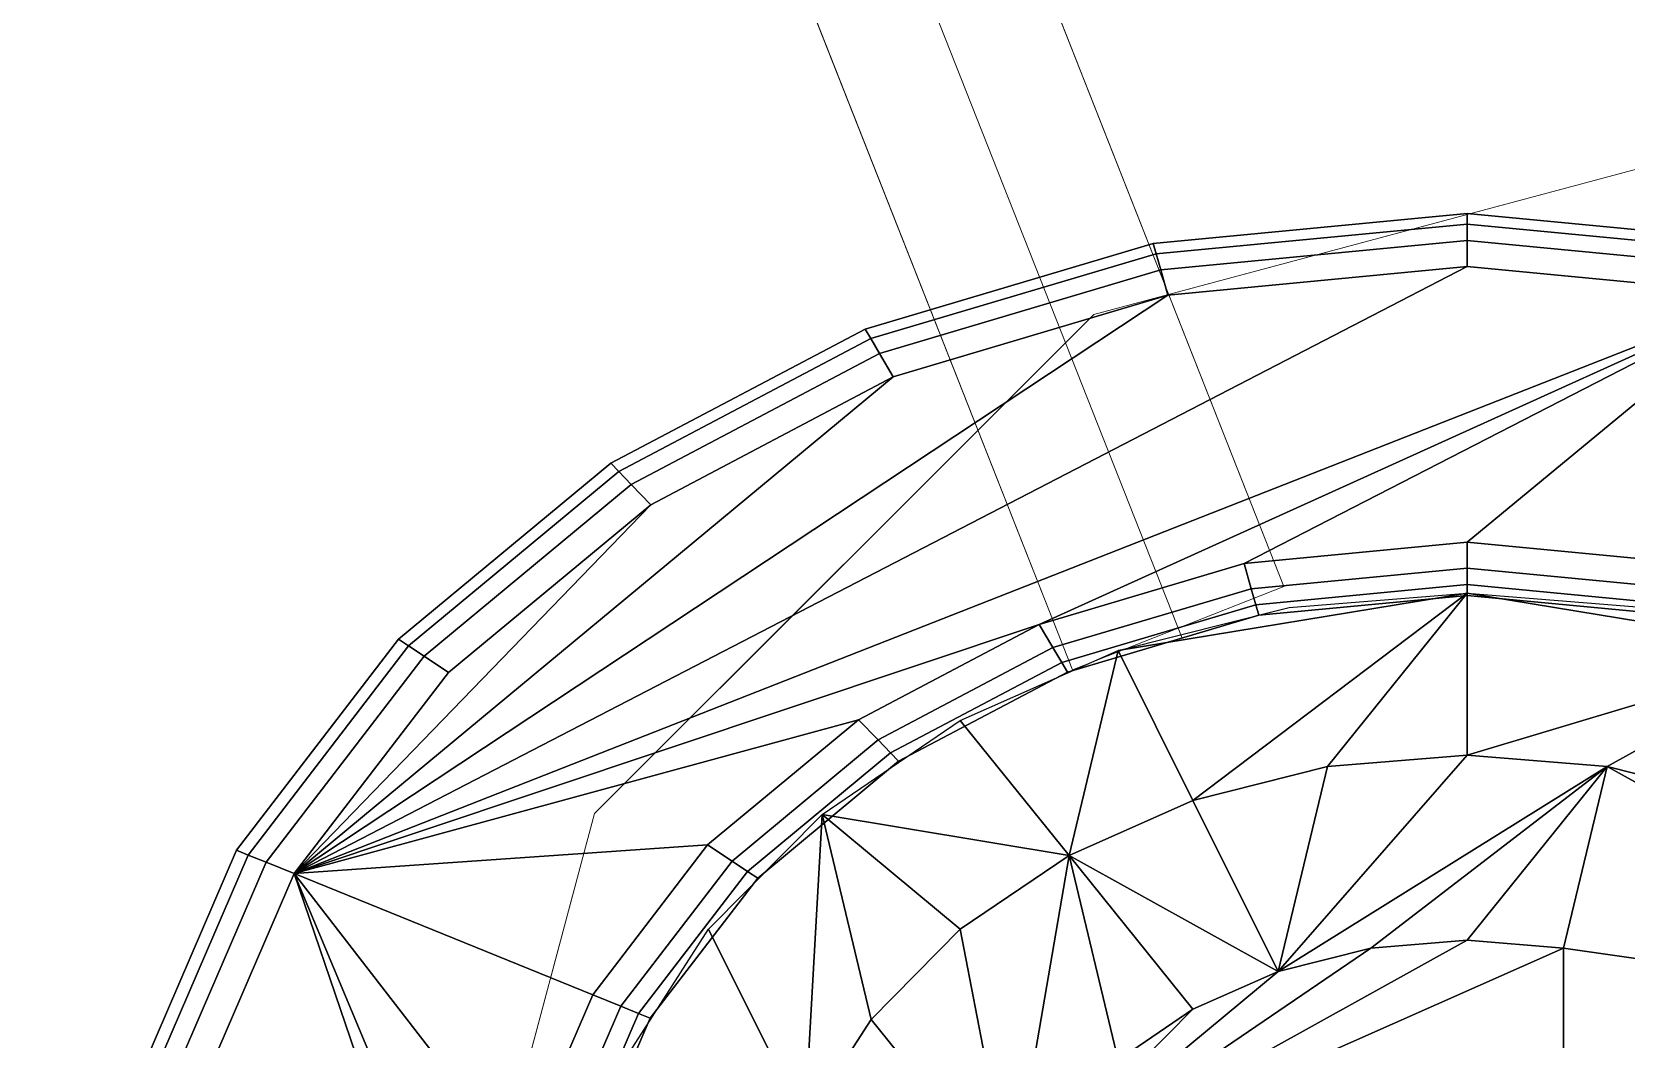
# Model space of a CAD drawing. Header units: inches. Extents: x 11 to 371, y 57 to 381.
# Drawn here: x 27.465 to 29.218, y 143.439 to 144.548 of the extents above; entities that cross this region are included whole.
import ezdxf

# ---------------------------------------------------------------- set-up
doc = ezdxf.new("R2010")
doc.units = ezdxf.units.IN
doc.header["$MEASUREMENT"] = 0
doc.layers.add('Equip', color=2, linetype='Continuous')
doc.layers.add('Stove', color=5, linetype='Continuous', lineweight=9)

# ---------------------------------------------------------------- blocks, each defined once
blk = doc.blocks.new('Range-Classic-D_83880-_3D_0')
blk.add_line((7.9431, -18.0032, 37.0625), (13.5, -15.8125, 37.0625))
for points in [[(-14.9375, 0, 2), (14.9375, 0, 2), (14.9375, -24.3125, 2), (-14.9375, -24.3125, 2)], [(-14.9375, 0, 35.5625), (-14.9375, -24.3125, 35.5625), (14.9375, -24.3125, 35.5625), (14.9375, 0, 35.5625)], [(7.9083, -17.8826, 36.5625), (7.9083, -17.8826, 37.0625), (13.5, -15.6781, 37.0625), (13.5, -15.6781, 36.5625)], [(13.5, -15.9469, 36.5625), (13.5, -15.9469, 37.0625), (8, -18.1151, 37.0625), (8, -18.1151, 36.5625)], [(8, -18.1151, 36.5625), (8, -18.1151, 37.0625), (7.9083, -17.8826, 37.0625), (7.9083, -17.8826, 36.5625)]]:
    blk.add_3dface(points)
for points, invisible_edges in [([(13.5, -15.9469, 36.5625), (8, -18.1151, 36.5625), (7.9083, -17.8826, 36.5625), (13.5, -15.6781, 36.5625)], 8), ([(7.9083, -17.8826, 37.0625), (8, -18.1151, 37.0625), (13.5, -15.9469, 37.0625), (13.5, -15.6781, 37.0625)], 4), ([(7.75, -17.3572, 36.4375), (8.299, -17.9062, 36.4375), (7, -18.6562, 36.4375), (7, -17.1562, 36.4375)], 2), ([(7, -18.6562, 36.5625), (8.299, -17.9062, 36.5625), (7.75, -17.3572, 36.5625), (7, -17.1562, 36.5625)], 1), ([(7.75, -17.3572, 35.3125), (8.299, -17.9062, 35.3125), (7, -18.6562, 35.3125), (7, -17.1562, 35.3125)], 2), ([(7, -18.6562, 35.5625), (8.299, -17.9062, 35.5625), (7.75, -17.3572, 35.5625), (7, -17.1562, 35.5625)], 1), ([(7.75, -17.3572, 35.3125), (8.299, -17.9062, 35.3125), (7, -18.6562, 35.3125), (7, -17.1562, 35.3125)], 2), ([(7, -18.6562, 36.4375), (8.299, -17.9062, 36.4375), (7.75, -17.3572, 36.4375), (7, -17.1562, 36.4375)], 1), ([(7.375, -17.2567, 36.5625), (7.75, -17.3572, 36.5625), (7.75, -17.3572, 36.4375), (7.375, -17.2567, 36.4375)], 10), ([(7.375, -17.2567, 35.5625), (7.75, -17.3572, 35.5625), (7.75, -17.3572, 35.3125), (7.375, -17.2567, 35.3125)], 10), ([(7.75, -17.3572, 36.4375), (7.4714, -17.2826, 35.3125), (7.375, -17.2567, 36.4375)], 3), ([(7.75, -17.3572, 36.4375), (7.75, -17.3572, 35.3125), (7.4714, -17.2826, 35.3125)], 13), ([(7.75, -17.3572, 36.5625), (8.0245, -17.6317, 36.5625), (8.0245, -17.6317, 36.4375), (7.75, -17.3572, 36.4375)], 10), ([(7.75, -17.3572, 35.5625), (8.0245, -17.6317, 35.5625), (8.0245, -17.6317, 35.3125), (7.75, -17.3572, 35.3125)], 10), ([(8.0245, -17.6317, 35.3125), (7.75, -17.3572, 35.3125), (7.75, -17.3572, 36.4375), (8.0245, -17.6317, 36.4375)], 10), ([(8.0245, -17.6317, 36.5625), (8.299, -17.9062, 36.5625), (8.299, -17.9062, 36.4375), (8.0245, -17.6317, 36.4375)], 10), ([(8.0245, -17.6317, 35.5625), (8.299, -17.9062, 35.5625), (8.299, -17.9062, 35.3125), (8.0245, -17.6317, 35.3125)], 10), ([(8.299, -17.9062, 35.3125), (8.0245, -17.6317, 35.3125), (8.0245, -17.6317, 36.4375), (8.299, -17.9062, 36.4375)], 10), ([(7, -18.6562, 36.4375), (8.299, -17.9062, 36.4375), (8.5, -18.6562, 36.4375), (8.299, -19.4062, 36.4375)], 9), ([(8.5, -18.6562, 36.5625), (8.299, -17.9062, 36.5625), (7, -18.6562, 36.5625), (8.299, -19.4062, 36.5625)], 6), ([(7, -18.6562, 35.3125), (8.299, -17.9062, 35.3125), (8.5, -18.6562, 35.3125), (8.299, -19.4062, 35.3125)], 9), ([(8.5, -18.6562, 35.5625), (8.299, -17.9062, 35.5625), (7, -18.6562, 35.5625), (8.299, -19.4062, 35.5625)], 6), ([(7, -18.6562, 35.3125), (8.299, -17.9062, 35.3125), (8.5, -18.6562, 35.3125), (8.299, -19.4062, 35.3125)], 9), ([(8.5, -18.6562, 36.4375), (8.299, -17.9062, 36.4375), (7, -18.6562, 36.4375), (8.299, -19.4062, 36.4375)], 6), ([(8.3995, -18.2812, 36.4375), (8.299, -17.9062, 36.4375), (8.299, -17.9062, 36.5625), (8.3995, -18.2812, 36.5625)], 10), ([(8.3995, -18.2812, 35.3125), (8.299, -17.9062, 35.3125), (8.299, -17.9062, 35.5625), (8.3995, -18.2812, 35.5625)], 10), ([(8.299, -17.9062, 36.4375), (8.3995, -18.2812, 36.4375), (8.3995, -18.2812, 35.3125), (8.299, -17.9062, 35.3125)], 10), ([(8.5, -18.6562, 36.4375), (8.3995, -18.2812, 36.4375), (8.3995, -18.2812, 36.5625), (8.5, -18.6562, 36.5625)], 10), ([(8.5, -18.6562, 35.3125), (8.3995, -18.2812, 35.3125), (8.3995, -18.2812, 35.5625), (8.5, -18.6562, 35.5625)], 10), ([(8.3995, -18.2812, 36.4375), (8.5, -18.6562, 36.4375), (8.5, -18.6562, 35.3125), (8.3995, -18.2812, 35.3125)], 10)]:
    blk.add_3dface(points, dxfattribs=dict(invisible_edges=invisible_edges))
blk = doc.blocks.new('Millennia 36 Wall Hood - Model MH3612S 1292842009')
mesh = blk.add_polyface()
corners = [(35.835, -25.46), (0.04, -25.46), (0.04, -22.2069), (35.1833, -22.2069), (35.1833, -0.41), (35.1803, 0), (35.835, 0), (35.835, -0.41)]
mesh.append_faces([[corners[k] for k in face] for face in [(0, 6, 7)]], dxfattribs={"vtx0": -1})
mesh.append_faces([[corners[k] for k in face] for face in [(0, 2, 3), (0, 3, 4), (0, 4, 5), (0, 5, 6)]], dxfattribs={"vtx0": -1, "vtx2": -1})
mesh.append_faces([[corners[k] for k in face] for face in [(0, 1, 2)]], dxfattribs={"vtx2": -1})
mesh = blk.add_polyface()
corners = [(35.835, -25.4662, 1.5838), (35.835, -11.9116, 11.9756), (0.04, -11.9116, 11.9756), (0.04, -25.4662, 1.5838)]
mesh.append_faces([[corners[k] for k in face] for face in [(0, 1, 2, 3)]])
mesh = blk.add_polyface()
corners = [(35.1033, -22.2069, 1.7497), (0.7717, -22.2069, 1.7497), (0.7717, -12.4139, 1.7497), (35.1033, -12.4139, 1.7497)]
mesh.append_faces([[corners[k] for k in face] for face in [(0, 1, 2, 3)]])
mesh = blk.add_polyface()
corners = [(26.9655, -16.904, 1.5832), (26.9687, -16.8902, 1.6353), (27.2857, -17.0036, 1.6353), (27.2794, -17.0164, 1.5832)]
mesh.append_faces([[corners[k] for k in face] for face in [(0, 1, 2, 3)]])
mesh = blk.add_polyface()
corners = [(27.2857, -17.0036, 1.6353), (26.9687, -16.8902, 1.6353), (26.9687, -16.8902, 1.7269), (27.2857, -17.0036, 1.7269)]
mesh.append_faces([[corners[k] for k in face] for face in [(0, 1, 2, 3)]])
mesh = blk.add_polyface()
corners = [(27.2794, -17.0164, 1.5832), (27.2698, -17.036, 1.5501), (26.9605, -16.9253, 1.5501), (26.9655, -16.904, 1.5832)]
mesh.append_faces([[corners[k] for k in face] for face in [(0, 1, 2, 3)]])
mesh = blk.add_polyface()
corners = [(27.2547, -17.0669, 1.5285), (27.5213, -17.2365, 1.5285), (27.7438, -17.4589, 1.5285), (27.9134, -17.7255, 1.5285), (28.0215, -18.0276, 1.5285), (28.0594, -18.3566, 1.5285), (28.0215, -18.6856, 1.5285), (27.9134, -18.9878, 1.5285), (27.7438, -19.2544, 1.5285), (27.5213, -19.4768, 1.5285), (27.2547, -19.6464, 1.5285), (26.9526, -19.7545, 1.5285), (26.6236, -19.7924, 1.5285), (26.2946, -19.7545, 1.5285), (25.9925, -19.6464, 1.5285), (25.7258, -19.4768, 1.5285), (25.5034, -19.2544, 1.5285), (25.3338, -18.9878, 1.5285), (25.2257, -18.6856, 1.5285), (25.1878, -18.3566, 1.5285), (25.2257, -18.0276, 1.5285), (25.3338, -17.7255, 1.5285), (25.5034, -17.4589, 1.5285), (25.7259, -17.2365, 1.5285), (25.9543, -17.5215, 1.5285), (25.7885, -17.6874, 1.5285), (25.6621, -17.8861, 1.5285), (25.5814, -18.1114, 1.5285), (25.5531, -18.3566, 1.5285), (25.5814, -18.6019, 1.5285), (25.6621, -18.8272, 1.5285), (25.7885, -19.0259, 1.5285), (25.9543, -19.1917, 1.5285), (26.1531, -19.3182, 1.5285), (26.3783, -19.3988, 1.5285), (26.6236, -19.4271, 1.5285), (26.8689, -19.3988, 1.5285), (27.0941, -19.3182, 1.5285), (27.2929, -19.1917, 1.5285), (27.4587, -19.0259, 1.5285), (27.5851, -18.8272, 1.5285), (27.6657, -18.6019, 1.5285), (27.6941, -18.3566, 1.5285), (27.6657, -18.1114, 1.5285), (27.5851, -17.8861, 1.5285), (27.4587, -17.6874, 1.5285), (27.2929, -17.5215, 1.5285), (27.0941, -17.3951, 1.5285), (26.8689, -17.3145, 1.5285), (26.6236, -17.2862, 1.5285), (26.3783, -17.3145, 1.5285), (26.1531, -17.3951, 1.5285), (25.9543, -17.5215, 1.5285), (25.7259, -17.2365, 1.5285), (25.9925, -17.0669, 1.5285), (26.2946, -16.9588, 1.5285), (26.6236, -16.9208, 1.5285), (26.9526, -16.9588, 1.5285)]
mesh.append_faces([[corners[k] for k in face] for face in [(18, 23, 27), (12, 18, 32), (6, 12, 38), (0, 6, 44)]], dxfattribs={"vtx0": -1, "vtx1": -1, "vtx2": -1})
mesh.append_faces([[corners[k] for k in face] for face in [(0, 2, 3), (0, 3, 4), (0, 4, 5), (0, 5, 6), (6, 8, 9), (6, 9, 10), (6, 10, 11), (6, 11, 12), (12, 14, 15), (12, 15, 16), (12, 16, 17), (12, 17, 18), (18, 20, 21), (18, 21, 22), (18, 22, 23), (23, 24, 25), (23, 25, 26), (23, 26, 27), (51, 53, 54), (51, 54, 55), (51, 55, 56), (51, 56, 57), (18, 27, 28), (18, 28, 29), (18, 29, 30), (18, 30, 31), (18, 31, 32), (50, 57, 0), (12, 32, 33), (12, 33, 34), (12, 34, 35), (12, 35, 36), (12, 36, 37), (12, 37, 38), (6, 38, 39), (6, 39, 40), (6, 40, 41), (6, 41, 42), (6, 42, 43), (6, 43, 44), (0, 44, 45), (0, 45, 46), (0, 46, 47), (0, 47, 48)]], dxfattribs={"vtx0": -1, "vtx2": -1})
mesh.append_faces([[corners[k] for k in face] for face in [(51, 52, 53), (50, 51, 57), (49, 50, 0), (48, 49, 0)]], dxfattribs={"vtx1": -1, "vtx2": -1})
mesh.append_faces([[corners[k] for k in face] for face in [(0, 1, 2), (6, 7, 8), (12, 13, 14), (18, 19, 20)]], dxfattribs={"vtx2": -1})
mesh = blk.add_polyface()
corners = [(26.9526, -16.9588, 1.5285), (26.9605, -16.9253, 1.5501), (27.2698, -17.036, 1.5501), (27.2547, -17.0669, 1.5285)]
mesh.append_faces([[corners[k] for k in face] for face in [(0, 1, 2, 3)]])
mesh = blk.add_polyface()
corners = [(27.2698, -17.036, 1.5501), (27.2794, -17.0164, 1.5832), (27.5565, -17.1926, 1.5832), (27.5428, -17.2097, 1.5501)]
mesh.append_faces([[corners[k] for k in face] for face in [(0, 1, 2, 3)]])
mesh = blk.add_polyface()
corners = [(27.5654, -17.1815, 1.6353), (27.5565, -17.1926, 1.5832), (27.2794, -17.0164, 1.5832), (27.2857, -17.0036, 1.6353)]
mesh.append_faces([[corners[k] for k in face] for face in [(0, 1, 2, 3)]])
mesh = blk.add_polyface()
corners = [(27.5654, -17.1815, 1.6353), (27.2857, -17.0036, 1.6353), (27.2857, -17.0036, 1.7269), (27.5654, -17.1815, 1.7269)]
mesh.append_faces([[corners[k] for k in face] for face in [(0, 1, 2, 3)]])
mesh = blk.add_polyface()
corners = [(27.5428, -17.2097, 1.5501), (27.5213, -17.2365, 1.5285), (27.2547, -17.0669, 1.5285), (27.2698, -17.036, 1.5501)]
mesh.append_faces([[corners[k] for k in face] for face in [(0, 1, 2, 3)]])
mesh = blk.add_polyface()
corners = [(27.5428, -17.2097, 1.5501), (27.5565, -17.1926, 1.5832), (27.7876, -17.4237, 1.5832), (27.7706, -17.4374, 1.5501)]
mesh.append_faces([[corners[k] for k in face] for face in [(0, 1, 2, 3)]])
mesh = blk.add_polyface()
corners = [(27.7987, -17.4149, 1.6353), (27.7876, -17.4237, 1.5832), (27.5565, -17.1926, 1.5832), (27.5654, -17.1815, 1.6353)]
mesh.append_faces([[corners[k] for k in face] for face in [(0, 1, 2, 3)]])
mesh = blk.add_polyface()
corners = [(27.7987, -17.4149, 1.6353), (27.5654, -17.1815, 1.6353), (27.5654, -17.1815, 1.7269), (27.7987, -17.4149, 1.7269)]
mesh.append_faces([[corners[k] for k in face] for face in [(0, 1, 2, 3)]])
mesh = blk.add_polyface()
corners = [(27.7706, -17.4374, 1.5501), (27.7438, -17.4589, 1.5285), (27.5213, -17.2365, 1.5285), (27.5428, -17.2097, 1.5501)]
mesh.append_faces([[corners[k] for k in face] for face in [(0, 1, 2, 3)]])
mesh = blk.add_polyface()
corners = [(26.861, -17.3479, 1.5501), (26.8689, -17.3145, 1.5285), (27.0941, -17.3951, 1.5285), (27.079, -17.426, 1.5501)]
mesh.append_faces([[corners[k] for k in face] for face in [(0, 1, 2, 3)]])
mesh = blk.add_polyface()
corners = [(27.079, -17.426, 1.5501), (27.0694, -17.4456, 1.5832), (26.856, -17.3692, 1.5832), (26.861, -17.3479, 1.5501)]
mesh.append_faces([[corners[k] for k in face] for face in [(0, 1, 2, 3)]])
mesh = blk.add_polyface()
corners = [(27.0694, -17.4456, 1.5832), (27.0631, -17.4584, 1.6353), (26.8527, -17.3831, 1.6353), (26.856, -17.3692, 1.5832)]
mesh.append_faces([[corners[k] for k in face] for face in [(0, 1, 2, 3)]])
mesh = blk.add_polyface()
corners = [(26.8527, -17.3831, 1.6353), (27.0631, -17.4584, 1.6353), (27.0631, -17.4584, 1.7269), (26.8527, -17.3831, 1.7269)]
mesh.append_faces([[corners[k] for k in face] for face in [(0, 1, 2, 3)]])
mesh = blk.add_polyface()
corners = [(27.079, -17.426, 1.5501), (27.0941, -17.3951, 1.5285), (27.2929, -17.5215, 1.5285), (27.2714, -17.5483, 1.5501)]
mesh.append_faces([[corners[k] for k in face] for face in [(0, 1, 2, 3)]])
mesh = blk.add_polyface()
corners = [(27.7876, -17.4237, 1.5832), (27.7987, -17.4149, 1.6353), (27.9766, -17.6945, 1.6353), (27.9639, -17.7008, 1.5832)]
mesh.append_faces([[corners[k] for k in face] for face in [(0, 1, 2, 3)]])
mesh = blk.add_polyface()
corners = [(27.9766, -17.6945, 1.6353), (27.7987, -17.4149, 1.6353), (27.7987, -17.4149, 1.7269), (27.9766, -17.6945, 1.7269)]
mesh.append_faces([[corners[k] for k in face] for face in [(0, 1, 2, 3)]])
mesh = blk.add_polyface()
corners = [(26.9252, -17.6285, 1.5768), (27.0075, -17.4299, 1.6306), (27.1809, -17.5226, 1.6306), (27.3329, -17.6473, 1.6306), (27.1809, -17.7993, 1.5768), (27.0615, -17.7013, 1.5768)]
mesh.append_faces([[corners[k] for k in face] for face in [(0, 2, 3), (3, 5, 0)]], dxfattribs={"vtx0": -1, "vtx2": -1})
mesh.append_faces([[corners[k] for k in face] for face in [(0, 1, 2), (3, 4, 5)]], dxfattribs={"vtx2": -1})
mesh = blk.add_polyface()
corners = [(27.2714, -17.5483, 1.5501), (27.2577, -17.5654, 1.5832), (27.0694, -17.4456, 1.5832), (27.079, -17.426, 1.5501)]
mesh.append_faces([[corners[k] for k in face] for face in [(0, 1, 2, 3)]])
mesh = blk.add_polyface()
corners = [(27.9442, -17.7104, 1.5501), (27.9134, -17.7255, 1.5285), (27.7438, -17.4589, 1.5285), (27.7706, -17.4374, 1.5501)]
mesh.append_faces([[corners[k] for k in face] for face in [(0, 1, 2, 3)]])
mesh = blk.add_polyface()
corners = [(27.9639, -17.7008, 1.5832), (27.9442, -17.7104, 1.5501), (27.7706, -17.4374, 1.5501), (27.7876, -17.4237, 1.5832)]
mesh.append_faces([[corners[k] for k in face] for face in [(0, 1, 2, 3)]])
mesh = blk.add_polyface()
corners = [(27.0631, -17.4584, 1.6353), (27.0694, -17.4456, 1.5832), (27.2577, -17.5654, 1.5832), (27.2488, -17.5765, 1.6353)]
mesh.append_faces([[corners[k] for k in face] for face in [(0, 1, 2, 3)]])
mesh = blk.add_polyface()
corners = [(27.2488, -17.5765, 1.7269), (27.0631, -17.4584, 1.7269), (27.0631, -17.4584, 1.6353), (27.2488, -17.5765, 1.6353)]
mesh.append_faces([[corners[k] for k in face] for face in [(0, 1, 2, 3)]])
mesh = blk.add_polyface()
corners = [(27.2714, -17.5483, 1.5501), (27.2929, -17.5215, 1.5285), (27.4587, -17.6874, 1.5285), (27.4319, -17.7088, 1.5501)]
mesh.append_faces([[corners[k] for k in face] for face in [(0, 1, 2, 3)]])
mesh = blk.add_polyface()
corners = [(27.2577, -17.5654, 1.5832), (27.2714, -17.5483, 1.5501), (27.4319, -17.7088, 1.5501), (27.4148, -17.7225, 1.5832)]
mesh.append_faces([[corners[k] for k in face] for face in [(0, 1, 2, 3)]])
mesh = blk.add_polyface()
corners = [(27.4148, -17.7225, 1.5832), (27.4037, -17.7314, 1.6353), (27.2488, -17.5765, 1.6353), (27.2577, -17.5654, 1.5832)]
mesh.append_faces([[corners[k] for k in face] for face in [(0, 1, 2, 3)]])
mesh = blk.add_polyface()
corners = [(27.4037, -17.7314, 1.7269), (27.2488, -17.5765, 1.7269), (27.2488, -17.5765, 1.6353), (27.4037, -17.7314, 1.6353)]
mesh.append_faces([[corners[k] for k in face] for face in [(0, 1, 2, 3)]])
mesh = blk.add_polyface()
corners = [(26.8313, -17.8551, 1.5368), (26.9252, -17.6285, 1.5768), (27.0615, -17.7013, 1.5768), (27.1809, -17.7993, 1.5768), (27.2789, -17.9188, 1.5768), (27.075, -18.055, 1.5368), (27.0075, -17.9728, 1.5368)]
mesh.append_faces([[corners[k] for k in face] for face in [(0, 2, 3), (0, 3, 4), (4, 6, 0)]], dxfattribs={"vtx0": -1, "vtx2": -1})
mesh.append_faces([[corners[k] for k in face] for face in [(0, 1, 2), (4, 5, 6)]], dxfattribs={"vtx2": -1})
mesh = blk.add_polyface()
corners = [(27.2789, -17.9188, 1.5768), (27.1809, -17.7993, 1.5768), (27.3329, -17.6473, 1.6306), (27.4577, -17.7993, 1.6306), (27.5504, -17.9728, 1.6306), (27.3518, -18.055, 1.5768)]
mesh.append_faces([[corners[k] for k in face] for face in [(0, 4, 5)]], dxfattribs={"vtx0": -1})
mesh.append_faces([[corners[k] for k in face] for face in [(0, 2, 3), (0, 3, 4)]], dxfattribs={"vtx0": -1, "vtx2": -1})
mesh.append_faces([[corners[k] for k in face] for face in [(0, 1, 2)]], dxfattribs={"vtx2": -1})
mesh = blk.add_polyface()
corners = [(27.5851, -17.8861, 1.5285), (27.5543, -17.9012, 1.5501), (27.4319, -17.7088, 1.5501), (27.4587, -17.6874, 1.5285)]
mesh.append_faces([[corners[k] for k in face] for face in [(0, 1, 2, 3)]])
mesh = blk.add_polyface()
corners = [(28.0762, -18.0148, 1.5832), (28.0549, -18.0198, 1.5501), (27.9442, -17.7104, 1.5501), (27.9639, -17.7008, 1.5832)]
mesh.append_faces([[corners[k] for k in face] for face in [(0, 1, 2, 3)]])
mesh = blk.add_polyface()
corners = [(28.0901, -18.0115, 1.6353), (28.0762, -18.0148, 1.5832), (27.9639, -17.7008, 1.5832), (27.9766, -17.6945, 1.6353)]
mesh.append_faces([[corners[k] for k in face] for face in [(0, 1, 2, 3)]])
mesh = blk.add_polyface()
corners = [(28.0901, -18.0115, 1.6353), (27.9766, -17.6945, 1.6353), (27.9766, -17.6945, 1.7269), (28.0901, -18.0115, 1.7269)]
mesh.append_faces([[corners[k] for k in face] for face in [(0, 1, 2, 3)]])
mesh = blk.add_polyface()
corners = [(27.4148, -17.7225, 1.5832), (27.4319, -17.7088, 1.5501), (27.5543, -17.9012, 1.5501), (27.5346, -17.9108, 1.5832)]
mesh.append_faces([[corners[k] for k in face] for face in [(0, 1, 2, 3)]])
mesh = blk.add_polyface()
corners = [(27.9134, -17.7255, 1.5285), (27.9442, -17.7104, 1.5501), (28.0549, -18.0198, 1.5501), (28.0215, -18.0276, 1.5285)]
mesh.append_faces([[corners[k] for k in face] for face in [(0, 1, 2, 3)]])
mesh = blk.add_polyface()
corners = [(27.5346, -17.9108, 1.5832), (27.5219, -17.9171, 1.6353), (27.4037, -17.7314, 1.6353), (27.4148, -17.7225, 1.5832)]
mesh.append_faces([[corners[k] for k in face] for face in [(0, 1, 2, 3)]])
mesh = blk.add_polyface()
corners = [(27.5219, -17.9171, 1.7269), (27.4037, -17.7314, 1.7269), (27.4037, -17.7314, 1.6353), (27.5219, -17.9171, 1.6353)]
mesh.append_faces([[corners[k] for k in face] for face in [(0, 1, 2, 3)]])
mesh = blk.add_polyface()
corners = [(26.8313, -17.8551, 1.5368), (27.0075, -17.9728, 1.5368), (27.075, -18.055, 1.5368), (27.1252, -18.1489, 1.5368), (27.1561, -18.2507, 1.5368), (27.1665, -18.3566, 1.5368), (27.1561, -18.4625, 1.5368), (26.8793, -18.4625, 1.5122), (26.6236, -18.3566, 1.5039), (26.4698, -18.1265, 1.5122), (26.5177, -18.1009, 1.5122), (26.5696, -18.0852, 1.5122), (26.6236, -17.8137, 1.5368), (26.6236, -18.0799, 1.5122), (26.6776, -18.0852, 1.5122), (26.7295, -17.8242, 1.5368)]
mesh.append_faces([[corners[k] for k in face] for face in [(14, 0, 8), (14, 8, 11)]], dxfattribs={"vtx0": -1, "vtx1": -1, "vtx2": -1})
mesh.append_faces([[corners[k] for k in face] for face in [(0, 2, 3), (0, 3, 4), (0, 4, 5), (0, 5, 6), (0, 6, 7), (0, 7, 8), (8, 10, 11), (11, 13, 14)]], dxfattribs={"vtx0": -1, "vtx2": -1})
mesh.append_faces([[corners[k] for k in face] for face in [(0, 1, 2), (8, 9, 10), (11, 12, 13), (14, 15, 0)]], dxfattribs={"vtx2": -1})
mesh = blk.add_polyface()
corners = [(27.5543, -17.9012, 1.5501), (27.5851, -17.8861, 1.5285), (27.6657, -18.1114, 1.5285), (27.6323, -18.1192, 1.5501)]
mesh.append_faces([[corners[k] for k in face] for face in [(0, 1, 2, 3)]])
mesh = blk.add_polyface()
corners = [(27.5219, -17.9171, 1.6353), (27.5346, -17.9108, 1.5832), (27.611, -18.1242, 1.5832), (27.5972, -18.1275, 1.6353)]
mesh.append_faces([[corners[k] for k in face] for face in [(0, 1, 2, 3)]])
mesh = blk.add_polyface()
corners = [(27.5346, -17.9108, 1.5832), (27.5543, -17.9012, 1.5501), (27.6323, -18.1192, 1.5501), (27.611, -18.1242, 1.5832)]
mesh.append_faces([[corners[k] for k in face] for face in [(0, 1, 2, 3)]])
mesh = blk.add_polyface()
corners = [(27.1252, -18.1489, 1.5368), (27.075, -18.055, 1.5368), (27.2789, -17.9188, 1.5768), (27.3518, -18.055, 1.5768), (27.3966, -18.2029, 1.5768), (27.4118, -18.3566, 1.5768), (27.3966, -18.5104, 1.5768), (27.1561, -18.4625, 1.5368), (27.1665, -18.3566, 1.5368), (27.1561, -18.2507, 1.5368)]
mesh.append_faces([[corners[k] for k in face] for face in [(0, 2, 3), (0, 3, 4), (0, 4, 5), (0, 5, 6), (6, 8, 9), (6, 9, 0)]], dxfattribs={"vtx0": -1, "vtx2": -1})
mesh.append_faces([[corners[k] for k in face] for face in [(0, 1, 2), (6, 7, 8)]], dxfattribs={"vtx2": -1})
mesh = blk.add_polyface()
corners = [(27.5219, -17.9171, 1.6353), (27.5972, -18.1275, 1.6353), (27.5972, -18.1275, 1.7269), (27.5219, -17.9171, 1.7269)]
mesh.append_faces([[corners[k] for k in face] for face in [(0, 1, 2, 3)]])
mesh = blk.add_polyface()
corners = [(27.6267, -18.3566, 1.6306), (27.4118, -18.3566, 1.5768), (27.3966, -18.2029, 1.5768), (27.3518, -18.055, 1.5768), (27.5504, -17.9728, 1.6306), (27.6075, -18.1609, 1.6306)]
mesh.append_faces([[corners[k] for k in face] for face in [(0, 4, 5)]], dxfattribs={"vtx0": -1})
mesh.append_faces([[corners[k] for k in face] for face in [(0, 2, 3), (0, 3, 4)]], dxfattribs={"vtx0": -1, "vtx2": -1})
mesh.append_faces([[corners[k] for k in face] for face in [(0, 1, 2)]], dxfattribs={"vtx2": -1})
mesh = blk.add_polyface()
corners = [(28.1156, -18.3566, 1.5832), (28.0938, -18.3566, 1.5501), (28.0549, -18.0198, 1.5501), (28.0762, -18.0148, 1.5832)]
mesh.append_faces([[corners[k] for k in face] for face in [(0, 1, 2, 3)]])
mesh = blk.add_polyface()
corners = [(28.1299, -18.3566, 1.6353), (28.1156, -18.3566, 1.5832), (28.0762, -18.0148, 1.5832), (28.0901, -18.0115, 1.6353)]
mesh.append_faces([[corners[k] for k in face] for face in [(0, 1, 2, 3)]])
mesh = blk.add_polyface()
corners = [(28.1299, -18.3566, 1.6353), (28.0901, -18.0115, 1.6353), (28.0901, -18.0115, 1.7269), (28.1299, -18.3566, 1.7269)]
mesh.append_faces([[corners[k] for k in face] for face in [(0, 1, 2, 3)]])
mesh = blk.add_polyface()
corners = [(28.0938, -18.3566, 1.5501), (28.0594, -18.3566, 1.5285), (28.0215, -18.0276, 1.5285), (28.0549, -18.0198, 1.5501)]
mesh.append_faces([[corners[k] for k in face] for face in [(0, 1, 2, 3)]])
mesh = blk.add_polyface()
corners = [(27.6378, -18.3566, 1.5832), (27.6236, -18.3566, 1.6353), (27.5972, -18.1275, 1.6353), (27.611, -18.1242, 1.5832)]
mesh.append_faces([[corners[k] for k in face] for face in [(0, 1, 2, 3)]])
mesh = blk.add_polyface()
corners = [(27.611, -18.1242, 1.5832), (27.6323, -18.1192, 1.5501), (27.6597, -18.3566, 1.5501), (27.6378, -18.3566, 1.5832)]
mesh.append_faces([[corners[k] for k in face] for face in [(0, 1, 2, 3)]])
mesh = blk.add_polyface()
corners = [(27.6941, -18.3566, 1.5285), (27.6597, -18.3566, 1.5501), (27.6323, -18.1192, 1.5501), (27.6657, -18.1114, 1.5285)]
mesh.append_faces([[corners[k] for k in face] for face in [(0, 1, 2, 3)]])
mesh = blk.add_polyface()
corners = [(27.6236, -18.3566, 1.7269), (27.5972, -18.1275, 1.7269), (27.5972, -18.1275, 1.6353), (27.6236, -18.3566, 1.6353)]
mesh.append_faces([[corners[k] for k in face] for face in [(0, 1, 2, 3)]])
mesh = blk.add_polyface()
corners = [(27.5504, -18.7405, 1.6306), (27.3518, -18.6582, 1.5768), (27.3966, -18.5104, 1.5768), (27.4118, -18.3566, 1.5768), (27.6267, -18.3566, 1.6306), (27.6075, -18.5523, 1.6306)]
mesh.append_faces([[corners[k] for k in face] for face in [(0, 4, 5)]], dxfattribs={"vtx0": -1})
mesh.append_faces([[corners[k] for k in face] for face in [(0, 2, 3), (0, 3, 4)]], dxfattribs={"vtx0": -1, "vtx2": -1})
mesh.append_faces([[corners[k] for k in face] for face in [(0, 1, 2)]], dxfattribs={"vtx2": -1})
mesh = blk.add_polyface()
corners = [(27.6236, -18.3566, 1.6353), (27.5972, -18.5858, 1.6353), (27.5972, -18.5858, 1.7269), (27.6236, -18.3566, 1.7269)]
mesh.append_faces([[corners[k] for k in face] for face in [(0, 1, 2, 3)]])
mesh = blk.add_polyface()
corners = [(27.611, -18.589, 1.5832), (27.5972, -18.5858, 1.6353), (27.6236, -18.3566, 1.6353), (27.6378, -18.3566, 1.5832)]
mesh.append_faces([[corners[k] for k in face] for face in [(0, 1, 2, 3)]])
mesh = blk.add_polyface()
corners = [(27.6378, -18.3566, 1.5832), (27.6597, -18.3566, 1.5501), (27.6323, -18.594, 1.5501), (27.611, -18.589, 1.5832)]
mesh.append_faces([[corners[k] for k in face] for face in [(0, 1, 2, 3)]])
mesh = blk.add_polyface()
corners = [(27.6597, -18.3566, 1.5501), (27.6941, -18.3566, 1.5285), (27.6657, -18.6019, 1.5285), (27.6323, -18.594, 1.5501)]
mesh.append_faces([[corners[k] for k in face] for face in [(0, 1, 2, 3)]])
mesh = blk.add_polyface()
corners = [(28.0549, -18.6935, 1.5501), (28.0215, -18.6856, 1.5285), (28.0594, -18.3566, 1.5285), (28.0938, -18.3566, 1.5501)]
mesh.append_faces([[corners[k] for k in face] for face in [(0, 1, 2, 3)]])
mesh = blk.add_polyface()
corners = [(28.0762, -18.6985, 1.5832), (28.0549, -18.6935, 1.5501), (28.0938, -18.3566, 1.5501), (28.1156, -18.3566, 1.5832)]
mesh.append_faces([[corners[k] for k in face] for face in [(0, 1, 2, 3)]])
mesh = blk.add_polyface()
corners = [(28.1156, -18.3566, 1.5832), (28.1299, -18.3566, 1.6353), (28.09, -18.7018, 1.6353), (28.0762, -18.6985, 1.5832)]
mesh.append_faces([[corners[k] for k in face] for face in [(0, 1, 2, 3)]])
mesh = blk.add_polyface()
corners = [(28.1299, -18.3566, 1.7269), (28.09, -18.7018, 1.7269), (28.09, -18.7018, 1.6353), (28.1299, -18.3566, 1.6353)]
mesh.append_faces([[corners[k] for k in face] for face in [(0, 1, 2, 3)]])
mesh = blk.add_polyface()
corners = [(27.0615, -19.012, 1.5768), (26.8313, -18.8582, 1.5368), (26.7774, -18.5868, 1.5122), (26.8193, -18.5523, 1.5122), (26.8537, -18.5104, 1.5122), (26.8793, -18.4625, 1.5122), (27.1561, -18.4625, 1.5368), (27.3966, -18.5104, 1.5768), (27.3518, -18.6582, 1.5768), (27.2789, -18.7945, 1.5768), (27.1809, -18.9139, 1.5768)]
mesh.append_faces([[corners[k] for k in face] for face in [(0, 9, 10)]], dxfattribs={"vtx0": -1})
mesh.append_faces([[corners[k] for k in face] for face in [(0, 2, 3), (0, 3, 4), (0, 4, 5), (0, 5, 6), (0, 6, 7), (0, 7, 8), (0, 8, 9)]], dxfattribs={"vtx0": -1, "vtx2": -1})
mesh.append_faces([[corners[k] for k in face] for face in [(0, 1, 2)]], dxfattribs={"vtx2": -1})

msp = doc.modelspace()

# ---------------------------------------------------------------- block references
at = {"layer": 'Equip', "xscale": 0.83, "rotation": 90}
msp.add_blockref('Millennia 36 Wall Hood - Model MH3612S 1292842009', (10.6865, 121, 57.04), dxfattribs=at)
at = {"layer": 'Stove', "rotation": 90}
msp.add_blockref('Range-Classic-D_83880-_3D_0', (10.7265, 135.9375), dxfattribs=at)

doc.saveas('drawing.dxf')
